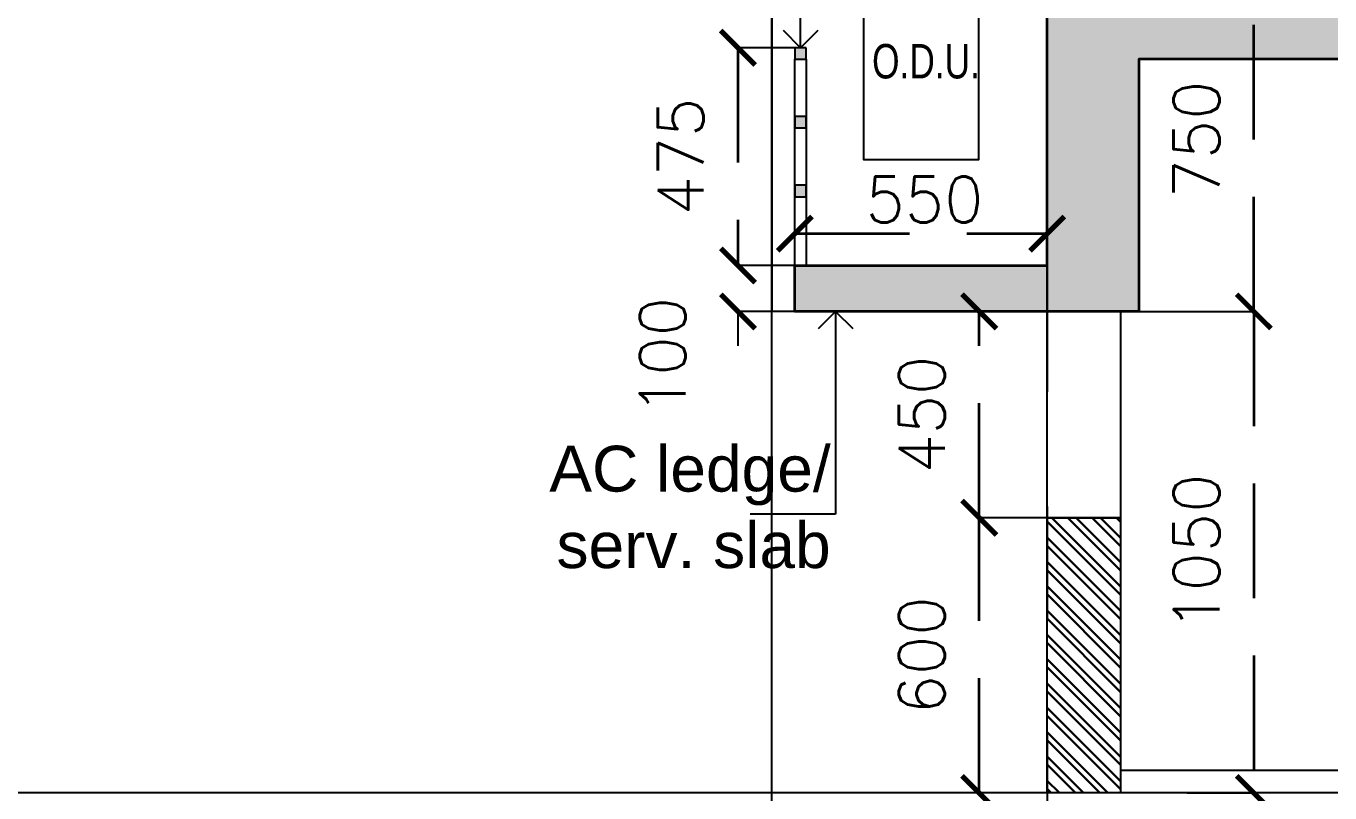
# Model space of a CAD drawing. Header units: millimetres. Extents: x 1066295 to 1300022, y -5734212 to -5454663.
# Drawn here: x 1214846 to 1217689, y -5616993 to -5615321 of the extents above; entities that cross this region are included whole.
import ezdxf

# ---------------------------------------------------------------- set-up
doc = ezdxf.new("R2010")
doc.units = ezdxf.units.MM
doc.header["$LTSCALE"] = 1000
doc.header["$MEASUREMENT"] = 0
for name, pattern in [('AUDIT_D_120904163729-0', [0]), ('T9_PROFILE SECTIONS$0$AUDIT_D_120904163729-0', [0]), ('T9_PROFILE SECTIONS$0$HIDDEN', [0.375, 0.25, -0.125]), ('T9_PROFILE SECTIONS$0$HIDDEN2', [0.1875, 0.125, -0.0625]), ('T9_PROFILE SECTIONS$0$PHANTOM2', [1.25, 0.625, -0.125, 0.125, -0.125, 0.125, -0.125]), ('T9_PROFILE SECTIONS$0$T10(T7 IS SIMILAR BUT MIRROR) - DIMENSION & TEXTING$0$HIDDEN', [0.375, 0.25, -0.125])]:
    doc.linetypes.add(name, pattern=pattern)
doc.layers.get('0').update_dxf_attribs({"linetype": 'AUDIT_D_120904163729-0'})
for name, color, linetype in [('T9_PROFILE SECTIONS$0$A-BUILDING LINE TURNS HERE', 252, 'T9_PROFILE SECTIONS$0$PHANTOM2'), ('T9_PROFILE SECTIONS$0$A-COLUMN', 3, 'Continuous'), ('T9_PROFILE SECTIONS$0$a-wall', 6, 'Continuous'), ('T9_PROFILE SECTIONS$0$Elev 01', 8, 'Continuous'), ('T9_PROFILE SECTIONS$0$F.F.L', 36, 'Continuous'), ('T9_PROFILE SECTIONS$0$HATCH 150', 8, 'Continuous'), ('T9_PROFILE SECTIONS$0$Leader', 2, 'T9_PROFILE SECTIONS$0$AUDIT_D_120904163729-0'), ('T9_PROFILE SECTIONS$0$LEVEL', 7, 'Continuous'), ('T9_PROFILE SECTIONS$0$T10(T7 IS SIMILAR BUT MIRROR) - DIMENSION & TEXTING$0$A-DIMENSIONS', 2, 'T9_PROFILE SECTIONS$0$T10(T7 IS SIMILAR BUT MIRROR) - DIMENSION & TEXTING$0$HIDDEN')]:
    doc.layers.add(name, color=color, linetype=linetype)
for name, color, linetype, lineweight in [('T9_PROFILE SECTIONS$0$A-DIMENSION', 2, 'Continuous', 35), ('T9_PROFILE SECTIONS$0$A-SLAB', 3, 'Continuous', 35), ('T9_PROFILE SECTIONS$0$a-Text', 4, 'Continuous', 0), ('T9_PROFILE SECTIONS$0$NON-STRUCT -150', 230, 'Continuous', 30), ('T9_PROFILE SECTIONS$0$R0-18-10-2014-T1-1st Podium Floor Plan$0$Text', 7, 'Continuous', 0)]:
    doc.layers.add(name, color=color, linetype=linetype, lineweight=lineweight)
doc.styles.add('T9_PROFILE SECTIONS$0$ARIAL ARROW', font='arial.ttf')
doc.styles.add('T9_PROFILE SECTIONS$0$Romans 1', font='romans.shx', dxfattribs={"height": 100})
doc.styles.add('T9_PROFILE SECTIONS$0$RSP_TXT 500', font='swisscl.ttf', dxfattribs={"height": 250})
doc.dimstyles.new('T9_PROFILE SECTIONS$0$ALPINE S', dxfattribs={"dimscale": 0, "dimtxt": 100, "dimasz": 75, "dimexe": 0, "dimexo": 0, "dimgap": 75, "dimtad": 1, "dimdec": 0, "dimzin": 0, "dimdsep": 46, "dimtxsty": 'T9_PROFILE SECTIONS$0$Romans 1', "dimblk": 'T9_PROFILE SECTIONS$0$_ArchTick', "dimcen": 0.09, "dimclrd": 256, "dimclre": 256, "dimclrt": 7, "dimadec": 0, "dimazin": 0, "dimtfac": 1, "dimtdec": 0, "dimtofl": 0, "dimtmove": 1, "dimatfit": 0, "dimldrblk": 'T9_PROFILE SECTIONS$0$_Open90', "dimfxl": 1, "dimtolj": 1, "dimtzin": 0, "dimarcsym": 0})

# ---------------------------------------------------------------- blocks, each defined once
blk = doc.blocks.new('T9_PROFILE SECTIONS$0$A$C04612184')
at = {"layer": 'T9_PROFILE SECTIONS$0$LEVEL', "color": 8, "linetype": 'T9_PROFILE SECTIONS$0$HIDDEN2', "ltscale": 5}
blk.add_line((89.8181, 74.915), (-67.8271, 74.915), dxfattribs=at)
blk = doc.blocks.new('T9_PROFILE SECTIONS$0$_ArchTick')
at = {"color": 0, "linetype": 'ByBlock', "const_width": 0.15}
blk.add_lwpolyline([(-0.5, -0.5), (0.5, 0.5)], dxfattribs=at)
blk = doc.blocks.new('*D384')
at = {"layer": 'T9_PROFILE SECTIONS$0$A-DIMENSION', "linetype": 'T9_PROFILE SECTIONS$0$HIDDEN', "lineweight": -2, "transparency": 16777216}
for p, q in [((1219142.9, -5613545.1), (1219268.1, -5613545.1)), ((1219142.9, -5614595.1), (1219268.1, -5614595.1))]:
    blk.add_line(p, q, dxfattribs=at)
at = {"layer": 'T9_PROFILE SECTIONS$0$A-DIMENSION', "linetype": 'T9_PROFILE SECTIONS$0$HIDDEN', "transparency": 16777216}
blk.add_line((1219268.1, -5613545.1), (1219268.1, -5614595.1), dxfattribs=at)
at = {"layer": 'T9_PROFILE SECTIONS$0$A-DIMENSION', "linetype": 'ByBlock', "transparency": 16777216, "xscale": 75, "yscale": 75, "zscale": 75}
for p, rotation in [((1219268.1, -5613545.1), 90), ((1219268.1, -5614595.1), 270)]:
    blk.add_blockref('T9_PROFILE SECTIONS$0$_ArchTick', p, dxfattribs=dict(at, rotation=rotation))
at = {"layer": 'T9_PROFILE SECTIONS$0$A-DIMENSION', "color": 7, "linetype": 'ByBlock', "transparency": 16777216, "insert": (1219143.1, -5614070.1), "char_height": 100, "attachment_point": 5, "rotation": 90, "style": 'T9_PROFILE SECTIONS$0$Romans 1'}
blk.add_mtext('\\A1;1050', dxfattribs=at)
blk = doc.blocks.new('T9_PROFILE SECTIONS$0$_Open90')
at = {"color": 0, "linetype": 'ByBlock', "lineweight": -2}
for p, q in [((-0.5, 0.5), (0, 0)), ((0, 0), (-1, 0)), ((0, 0), (-0.5, -0.5))]:
    blk.add_line(p, q, dxfattribs=at)
blk = doc.blocks.new('*D385')
at = {"layer": 'T9_PROFILE SECTIONS$0$A-DIMENSION', "linetype": 'T9_PROFILE SECTIONS$0$HIDDEN', "lineweight": -2, "transparency": 16777216}
for p, q in [((1219122.9, -5614595.1), (1219268.1, -5614595.1)), ((1219122.9, -5615345.1), (1219268.1, -5615345.1))]:
    blk.add_line(p, q, dxfattribs=at)
at = {"layer": 'T9_PROFILE SECTIONS$0$A-DIMENSION', "linetype": 'T9_PROFILE SECTIONS$0$HIDDEN', "transparency": 16777216}
blk.add_line((1219268.1, -5615345.1), (1219268.1, -5614595.1), dxfattribs=at)
at = {"layer": 'T9_PROFILE SECTIONS$0$A-DIMENSION', "linetype": 'ByBlock', "transparency": 16777216, "xscale": 75, "yscale": 75, "zscale": 75}
for p, rotation in [((1219268.1, -5614595.1), 90), ((1219268.1, -5615345.1), 270)]:
    blk.add_blockref('T9_PROFILE SECTIONS$0$_ArchTick', p, dxfattribs=dict(at, rotation=rotation))
at = {"layer": 'T9_PROFILE SECTIONS$0$A-DIMENSION', "color": 7, "linetype": 'ByBlock', "transparency": 16777216, "insert": (1219143.1, -5614970.1), "char_height": 100, "attachment_point": 5, "rotation": 90, "style": 'T9_PROFILE SECTIONS$0$Romans 1'}
blk.add_mtext('\\A1;750', dxfattribs=at)
blk = doc.blocks.new('*D388')
at = {"layer": 'T9_PROFILE SECTIONS$0$A-DIMENSION', "linetype": 'T9_PROFILE SECTIONS$0$HIDDEN', "lineweight": -2, "transparency": 16777216}
for p, q in [((1218267.6, -5613545.1), (1218267.6, -5613375.5)), ((1218817.7, -5613545.1), (1218817.7, -5613375.5))]:
    blk.add_line(p, q, dxfattribs=at)
at = {"layer": 'T9_PROFILE SECTIONS$0$A-DIMENSION', "linetype": 'T9_PROFILE SECTIONS$0$HIDDEN', "transparency": 16777216}
blk.add_line((1218267.6, -5613375.5), (1218817.7, -5613375.5), dxfattribs=at)
at = {"layer": 'T9_PROFILE SECTIONS$0$A-DIMENSION', "linetype": 'ByBlock', "transparency": 16777216, "xscale": 75, "yscale": 75, "zscale": 75, "rotation": 180}
blk.add_blockref('T9_PROFILE SECTIONS$0$_ArchTick', (1218267.6, -5613375.5), dxfattribs=at)
at = {"layer": 'T9_PROFILE SECTIONS$0$A-DIMENSION', "linetype": 'ByBlock', "transparency": 16777216, "xscale": 75, "yscale": 75, "zscale": 75}
blk.add_blockref('T9_PROFILE SECTIONS$0$_ArchTick', (1218817.7, -5613375.5), dxfattribs=at)
at = {"layer": 'T9_PROFILE SECTIONS$0$A-DIMENSION', "color": 7, "linetype": 'ByBlock', "transparency": 16777216, "insert": (1218550.2, -5613301), "char_height": 100, "attachment_point": 5, "style": 'T9_PROFILE SECTIONS$0$Romans 1'}
blk.add_mtext('\\A1;550', dxfattribs=at)
blk = doc.blocks.new('*D389')
at = {"layer": 'T9_PROFILE SECTIONS$0$A-DIMENSION', "linetype": 'T9_PROFILE SECTIONS$0$HIDDEN', "lineweight": -2, "transparency": 16777216}
for p, q in [((1218977.7, -5612795.1), (1219268.1, -5612795.1)), ((1219017.7, -5613545.1), (1219268.1, -5613545.1))]:
    blk.add_line(p, q, dxfattribs=at)
at = {"layer": 'T9_PROFILE SECTIONS$0$A-DIMENSION', "linetype": 'T9_PROFILE SECTIONS$0$HIDDEN', "transparency": 16777216}
blk.add_line((1219268.1, -5613545.1), (1219268.1, -5612795.1), dxfattribs=at)
at = {"layer": 'T9_PROFILE SECTIONS$0$A-DIMENSION', "linetype": 'ByBlock', "transparency": 16777216, "xscale": 75, "yscale": 75, "zscale": 75}
for p, rotation in [((1219268.1, -5612795.1), 90), ((1219268.1, -5613545.1), 270)]:
    blk.add_blockref('T9_PROFILE SECTIONS$0$_ArchTick', p, dxfattribs=dict(at, rotation=rotation))
at = {"layer": 'T9_PROFILE SECTIONS$0$A-DIMENSION', "color": 7, "linetype": 'ByBlock', "transparency": 16777216, "insert": (1219143.1, -5613170.1), "char_height": 100, "attachment_point": 5, "rotation": 90, "style": 'T9_PROFILE SECTIONS$0$Romans 1'}
blk.add_mtext('\\A1;750', dxfattribs=at)
blk = doc.blocks.new('*D392')
at = {"layer": 'T9_PROFILE SECTIONS$0$A-DIMENSION', "linetype": 'T9_PROFILE SECTIONS$0$HIDDEN', "lineweight": -2, "transparency": 16777216}
for p, q in [((1218267.6, -5612970.1), (1218143.6, -5612970.1)), ((1218267.6, -5613445.1), (1218143.6, -5613445.1))]:
    blk.add_line(p, q, dxfattribs=at)
at = {"layer": 'T9_PROFILE SECTIONS$0$A-DIMENSION', "linetype": 'T9_PROFILE SECTIONS$0$HIDDEN', "transparency": 16777216}
blk.add_line((1218143.6, -5612970.1), (1218143.6, -5613445.1), dxfattribs=at)
at = {"layer": 'T9_PROFILE SECTIONS$0$A-DIMENSION', "linetype": 'ByBlock', "transparency": 16777216, "xscale": 75, "yscale": 75, "zscale": 75}
for p, rotation in [((1218143.6, -5612970.1), 90), ((1218143.6, -5613445.1), 270)]:
    blk.add_blockref('T9_PROFILE SECTIONS$0$_ArchTick', p, dxfattribs=dict(at, rotation=rotation))
at = {"layer": 'T9_PROFILE SECTIONS$0$A-DIMENSION', "color": 7, "linetype": 'ByBlock', "transparency": 16777216, "insert": (1218018.6, -5613207.6), "char_height": 100, "attachment_point": 5, "rotation": 90, "style": 'T9_PROFILE SECTIONS$0$Romans 1'}
blk.add_mtext('\\A1;475', dxfattribs=at)
blk = doc.blocks.new('*D394')
at = {"layer": 'T9_PROFILE SECTIONS$0$T10(T7 IS SIMILAR BUT MIRROR) - DIMENSION & TEXTING$0$A-DIMENSIONS', "lineweight": -2, "transparency": 16777216}
for p, q in [((1218143.6, -5613445.1), (1218143.6, -5613370.1)), ((1218143.6, -5613545.1), (1218143.6, -5613620.1))]:
    blk.add_line(p, q, dxfattribs=at)
at = {"layer": 'T9_PROFILE SECTIONS$0$T10(T7 IS SIMILAR BUT MIRROR) - DIMENSION & TEXTING$0$A-DIMENSIONS', "linetype": 'T9_PROFILE SECTIONS$0$HIDDEN', "lineweight": -2, "transparency": 16777216}
for p, q in [((1218267.6, -5613445.1), (1218143.6, -5613445.1)), ((1218267.6, -5613545.1), (1218143.6, -5613545.1))]:
    blk.add_line(p, q, dxfattribs=at)
at = {"layer": 'T9_PROFILE SECTIONS$0$T10(T7 IS SIMILAR BUT MIRROR) - DIMENSION & TEXTING$0$A-DIMENSIONS', "linetype": 'ByBlock', "lineweight": -2, "transparency": 16777216, "xscale": 75, "yscale": 75, "zscale": 75}
for p, rotation in [((1218143.6, -5613445.1), 270), ((1218143.6, -5613545.1), 90)]:
    blk.add_blockref('T9_PROFILE SECTIONS$0$_ArchTick', p, dxfattribs=dict(at, rotation=rotation))
at = {"layer": 'T9_PROFILE SECTIONS$0$T10(T7 IS SIMILAR BUT MIRROR) - DIMENSION & TEXTING$0$A-DIMENSIONS', "color": 7, "linetype": 'ByBlock', "transparency": 16777216, "insert": (1217979.4, -5613642.3), "char_height": 100, "attachment_point": 5, "rotation": 90, "style": 'T9_PROFILE SECTIONS$0$Romans 1', "bg_fill": 3, "box_fill_scale": 1.25, "bg_fill_color": 256, "bg_fill_true_color": 13158600, "bg_fill_transparency": 0}
blk.add_mtext('\\A1;100', dxfattribs=at)
blk = doc.blocks.new('*D395')
at = {"layer": 'T9_PROFILE SECTIONS$0$A-DIMENSION', "linetype": 'T9_PROFILE SECTIONS$0$HIDDEN', "lineweight": -2, "transparency": 16777216}
for p, q in [((1218817.7, -5613995.1), (1218669.5, -5613995.1)), ((1218817.7, -5614595.1), (1218669.5, -5614595.1))]:
    blk.add_line(p, q, dxfattribs=at)
at = {"layer": 'T9_PROFILE SECTIONS$0$A-DIMENSION', "linetype": 'T9_PROFILE SECTIONS$0$HIDDEN', "transparency": 16777216}
blk.add_line((1218669.5, -5614595.1), (1218669.5, -5613995.1), dxfattribs=at)
at = {"layer": 'T9_PROFILE SECTIONS$0$A-DIMENSION', "linetype": 'ByBlock', "transparency": 16777216, "xscale": 75, "yscale": 75, "zscale": 75}
for p, rotation in [((1218669.5, -5613995.1), 90), ((1218669.5, -5614595.1), 270)]:
    blk.add_blockref('T9_PROFILE SECTIONS$0$_ArchTick', p, dxfattribs=dict(at, rotation=rotation))
at = {"layer": 'T9_PROFILE SECTIONS$0$A-DIMENSION', "color": 7, "linetype": 'ByBlock', "transparency": 16777216, "insert": (1218544.5, -5614295.1), "char_height": 100, "attachment_point": 5, "rotation": 90, "style": 'T9_PROFILE SECTIONS$0$Romans 1'}
blk.add_mtext('\\A1;600', dxfattribs=at)
blk = doc.blocks.new('*D396')
at = {"layer": 'T9_PROFILE SECTIONS$0$A-DIMENSION', "linetype": 'T9_PROFILE SECTIONS$0$HIDDEN', "lineweight": -2, "transparency": 16777216}
for p, q in [((1218817.7, -5613545.1), (1218669.5, -5613545.1)), ((1218817.7, -5613995.1), (1218669.5, -5613995.1))]:
    blk.add_line(p, q, dxfattribs=at)
at = {"layer": 'T9_PROFILE SECTIONS$0$A-DIMENSION', "linetype": 'T9_PROFILE SECTIONS$0$HIDDEN', "transparency": 16777216}
blk.add_line((1218669.5, -5613995.1), (1218669.5, -5613545.1), dxfattribs=at)
at = {"layer": 'T9_PROFILE SECTIONS$0$A-DIMENSION', "linetype": 'ByBlock', "transparency": 16777216, "xscale": 75, "yscale": 75, "zscale": 75}
for p, rotation in [((1218669.5, -5613545.1), 90), ((1218669.5, -5613995.1), 270)]:
    blk.add_blockref('T9_PROFILE SECTIONS$0$_ArchTick', p, dxfattribs=dict(at, rotation=rotation))
at = {"layer": 'T9_PROFILE SECTIONS$0$A-DIMENSION', "color": 7, "linetype": 'ByBlock', "transparency": 16777216, "insert": (1218544.5, -5613770.1), "char_height": 100, "attachment_point": 5, "rotation": 90, "style": 'T9_PROFILE SECTIONS$0$Romans 1'}
blk.add_mtext('\\A1;450', dxfattribs=at)
blk = doc.blocks.new('T9_PROFILE SECTIONS')
at = {"layer": 'T9_PROFILE SECTIONS$0$HATCH 150'}
h = blk.add_hatch(color=8, dxfattribs=at)
h.dxf.hatch_style = 1
h.paths.add_polyline_path([(1221182.0379, -5612795.054), (1221182.0379, -5612995.054), (1219017.6852, -5612995.054), (1219017.6852, -5613545.054), (1218817.6852, -5613545.054), (1218267.5931, -5613545.054), (1218267.5931, -5613445.0558), (1218817.6884, -5613445.0558), (1218817.6852, -5612795.0552)])
at = {"layer": 'T9_PROFILE SECTIONS$0$NON-STRUCT -150'}
h = blk.add_hatch(dxfattribs=at)
h.set_pattern_fill('ANSI32', color=8, scale=100, angle=-90)
h.set_pattern_definition([(315, (-1085994.49, 5574007.943), (26.5165043, 26.5165043), []), (315, (-1085994.49, 5573990.265), (26.5165043, 26.5165043), [])])
h.paths.add_polyline_path([(1218977.682, -5614595.0585), (1218817.682, -5614595.0585), (1218817.682, -5613995.0608), (1218977.682, -5613995.0608)])
at = {"layer": 'T9_PROFILE SECTIONS$0$T10(T7 IS SIMILAR BUT MIRROR) - DIMENSION & TEXTING$0$A-DIMENSIONS', "linetype": 'ByBlock'}
h = blk.add_hatch(color=256, dxfattribs=at)
h.dxf.hatch_style = 1
h.paths.add_polyline_path([(1218292.5931, -5613270.0558), (1218267.5931, -5613270.0558), (1218267.5931, -5613295.0558), (1218292.5931, -5613295.0558)])
h.paths.add_polyline_path([(1218292.5931, -5613120.0558), (1218267.5931, -5613120.0558), (1218267.5931, -5613145.0558), (1218292.5931, -5613145.0558)])
h.paths.add_polyline_path([(1218292.5931, -5612970.0558), (1218267.5931, -5612970.0558), (1218267.5931, -5612995.0558), (1218292.5931, -5612995.0558)])
at = {"layer": 'T9_PROFILE SECTIONS$0$A-BUILDING LINE TURNS HERE', "ltscale": 2}
blk.add_line((1218817.682, -5584970.1218, -0.01), (1218817.682, -5679769.6725, -0.01), dxfattribs=at)
at = {"layer": 'T9_PROFILE SECTIONS$0$A-COLUMN', "color": 8, "linetype": 'Continuous', "ltscale": 50, "elevation": -0.01}
blk.add_lwpolyline([(1218417.6408, -5612695.0558), (1218667.6408, -5612695.0558), (1218667.6408, -5613214.3567), (1218417.6408, -5613214.3567)], close=True, dxfattribs=at)
at = {"layer": 'T9_PROFILE SECTIONS$0$A-SLAB', "linetype": 'ByBlock', "elevation": -0.01}
blk.add_lwpolyline([(1221182.0379, -5612795.054), (1221182.0379, -5612995.054), (1219017.6852, -5612995.054), (1219017.6852, -5613545.054), (1218817.6852, -5613545.054), (1218817.6852, -5613545.054), (1218267.5931, -5613545.054), (1218267.5931, -5613445.0558), (1218817.6884, -5613445.0558), (1218817.6852, -5612795.0552)], close=True, dxfattribs=at)
at = {"layer": 'T9_PROFILE SECTIONS$0$a-wall', "color": 2, "linetype": 'Continuous', "ltscale": 250, "elevation": -0.01}
for points in [[(1218292.5931, -5612970.0558), (1218267.5931, -5612970.0558), (1218267.5931, -5612995.0558), (1218292.5931, -5612995.0558), (1218292.5931, -5612970.0558)], [(1218267.5931, -5613445.0558), (1218267.5931, -5612995.0558)], [(1218292.5931, -5612995.0558), (1218292.5931, -5613445.0558)], [(1218292.5931, -5613120.0558), (1218267.5931, -5613120.0558), (1218267.5931, -5613145.0558), (1218292.5931, -5613145.0558), (1218292.5931, -5613120.0558)], [(1218292.5931, -5613270.0558), (1218267.5931, -5613270.0558), (1218267.5931, -5613295.0558), (1218292.5931, -5613295.0558), (1218292.5931, -5613270.0558)]]:
    blk.add_lwpolyline(points, dxfattribs=at)
at = {"layer": 'T9_PROFILE SECTIONS$0$a-wall', "linetype": 'ByBlock', "elevation": -0.01}
blk.add_lwpolyline([(1218977.682, -5614595.0585), (1218817.682, -5614595.0585), (1218817.682, -5613995.0608), (1218977.682, -5613995.0608)], close=True, dxfattribs=at)
at = {"layer": 'T9_PROFILE SECTIONS$0$Elev 01', "linetype": 'ByBlock', "elevation": -0.01}
blk.add_lwpolyline([(1218817.682, -5613545.0585), (1218977.682, -5613545.0585), (1218977.682, -5613995.0608), (1218817.682, -5613995.0608)], close=True, dxfattribs=at)
at = {"layer": 'T9_PROFILE SECTIONS$0$F.F.L', "linetype": 'Continuous', "ltscale": 0.1, "elevation": -0.01}
blk.add_lwpolyline([(1218977.682, -5614545.0585), (1221182.0314, -5614545.0585)], dxfattribs=at)
at = {"layer": 'T9_PROFILE SECTIONS$0$NON-STRUCT -150', "color": 8}
blk.add_line((1218217.6852, -5613545.054, -0.01), (1218217.6852, -5610545.054, -0.01), dxfattribs=at)
at = {"layer": 'T9_PROFILE SECTIONS$0$LEVEL', "linetype": 'ByBlock', "xscale": 1000, "yscale": 1000, "zscale": 1000}
blk.add_blockref('T9_PROFILE SECTIONS$0$A$C04612184', (1171279.5443, -5689510.054, -0.01), dxfattribs=at)
at = {"layer": 'T9_PROFILE SECTIONS$0$a-Text', "linetype": 'ByBlock', "style": 'T9_PROFILE SECTIONS$0$RSP_TXT 500'}
blk.add_text('O.D.U.', height=75, dxfattribs=at).set_placement((1218436.0102, -5613036.9254, -0.01))
at = {"layer": 'T9_PROFILE SECTIONS$0$R0-18-10-2014-T1-1st Podium Floor Plan$0$Text', "insert": (1218345.7538, -5613837.9858, -0.01), "char_height": 100, "width": 785.67044, "attachment_point": 3, "style": 'T9_PROFILE SECTIONS$0$ARIAL ARROW'}
blk.add_mtext('AC ledge/ serv. slab', dxfattribs=at)
at = {"layer": 'T9_PROFILE SECTIONS$0$A-DIMENSION', "linetype": 'ByBlock'}
for base, p1, p2, picture, middle in [((1219268.0586, -5612795.054, -0.01), (1219017.6852, -5613545.054, -0.01), (1218977.6852, -5612795.054, -0.01), '*D389', (1219143.0586, -5613170.054, -0.01)), ((1218143.5958, -5613445.0558, -0.01), (1218267.5931, -5612970.0558, -0.01), (1218267.5931, -5613445.0558, -0.01), '*D392', (1218018.5958, -5613207.5558, -0.01)), ((1218669.5256, -5613545.0585, -0.01), (1218817.682, -5613995.0608, -0.01), (1218817.682, -5613545.0585, -0.01), '*D396', (1218544.5256, -5613770.0597, -0.01)), ((1219268.0521, -5614595.0585, -0.0201), (1219142.8654, -5613545.0585, -0.0201), (1219142.8654, -5614595.0585, -0.1558), '*D384', (1219143.0521, -5614070.0585, -0.0201)), ((1218669.5256, -5613995.0608, -0.01), (1218817.682, -5614595.0585, -0.01), (1218817.682, -5613995.0608, -0.01), '*D395', (1218544.5256, -5614295.0597, -0.01)), ((1219268.0521, -5614595.0585, -0.0201), (1219122.9076, -5615345.081, -0.0201), (1219122.9076, -5614595.0585, -0.0201), '*D385', (1219143.0521, -5614970.0698, -0.0201))]:
    dim = blk.add_linear_dim(base=base, p1=p1, p2=p2, angle=90, dimstyle='T9_PROFILE SECTIONS$0$ALPINE S', override={"dimscale": 1, "dimfxl": 5, "dimlwd": 65535, "dimarcsym": 1}, dxfattribs=at)
    dim.commit()
    dim.dimension.update_dxf_attribs({"geometry": picture, "text_midpoint": middle})
dim = blk.add_linear_dim(base=(1218817.6852, -5613375.4824, -0.0201), p1=(1218267.5932, -5613545.054, -0.0201), p2=(1218817.6852, -5613545.054, -0.0201), dimstyle='T9_PROFILE SECTIONS$0$ALPINE S', override={"dimscale": 1, "dimfxl": 5, "dimlwd": 65535, "dimarcsym": 1}, dxfattribs=at)
dim.commit()
dim.dimension.update_dxf_attribs({"geometry": '*D388', "text_midpoint": (1218550.1703, -5613426.0105, -0.0201), "dimtype": 128})
at = {"layer": 'T9_PROFILE SECTIONS$0$Leader'}
for points in [[(1218280.0931, -5612970.0558, -0.01), (1218280.0931, -5612736.7711, -0.01), (1218181.7048, -5612736.7711, -0.01)], [(1218356.455, -5613545.054, -0.01), (1218356.455, -5613986.8674, -0.01), (1218170.061, -5613986.8674, -0.01)]]:
    blk.add_leader(points, dimstyle='T9_PROFILE SECTIONS$0$ALPINE S', override={"dimscale": 1, "dimtad": 0}, dxfattribs=at)
at = {"layer": 'T9_PROFILE SECTIONS$0$T10(T7 IS SIMILAR BUT MIRROR) - DIMENSION & TEXTING$0$A-DIMENSIONS', "linetype": 'ByBlock'}
dim = blk.add_linear_dim(base=(1218143.5958, -5613545.054, -0.01), p1=(1218267.5931, -5613445.0558, -0.01), p2=(1218267.5931, -5613545.054, -0.01), angle=90, dimstyle='T9_PROFILE SECTIONS$0$ALPINE S', override={"dimscale": 1, "dimfxl": 5, "dimtfill": 1, "dimarcsym": 1}, dxfattribs=at)
dim.commit()
dim.dimension.update_dxf_attribs({"geometry": '*D394', "text_midpoint": (1218104.353, -5613642.3197, -0.01), "dimtype": 128})
at = {"layer": 'T9_PROFILE SECTIONS$0$Elev 01', "linetype": 'ByBlock'}
blk.add_line((1218217.6852, -5615345.054, -0.01), (1218217.6852, -5613545.054, -0.01), dxfattribs=at)

msp = doc.modelspace()

# ---------------------------------------------------------------- block references
at = {"linetype": 'ByBlock'}
msp.add_blockref('T9_PROFILE SECTIONS', (-1745.2, -2398.4, 0.4), dxfattribs=at)

doc.saveas('drawing.dxf')
